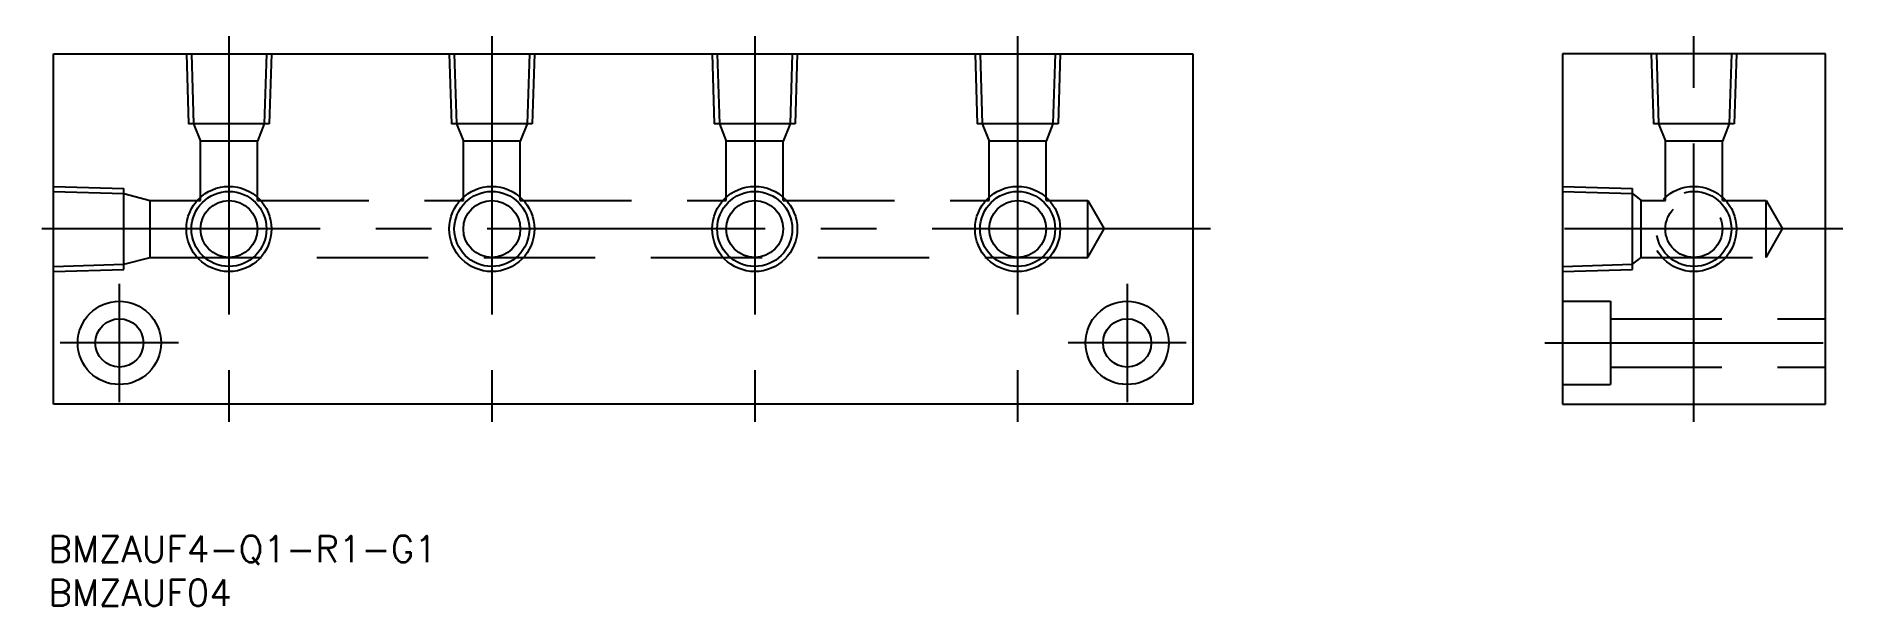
# Model space of a CAD drawing. Extents: x -2 to 204, y -23 to 42.
import ezdxf

# ---------------------------------------------------------------- set-up
doc = ezdxf.new("R2010")
doc.units = 0
doc.linetypes.add('CENTER', pattern=[50.8, 31.75, -6.35, 6.35, -6.35])
doc.linetypes.add('DASHED', pattern=[19.05, 12.7, -6.35])
doc.layers.get('0').update_dxf_attribs({"linetype": 'CONTINUOUS'})
doc.layers.add('CENTER', color=1, linetype='CONTINUOUS')
doc.styles.get("Standard").update_dxf_attribs({"font": 'txt.shx', "height": 3, "bigfont": 'bigfont.shx'})

# ---------------------------------------------------------------- blocks, each defined once
blk = doc.blocks.new('*U2')
at = {"color": 7, "linetype": 'CONTINUOUS'}
blk.add_text('BMZAUF04', height=3, dxfattribs=at).set_placement((-0.625, -23))
blk = doc.blocks.new('*U3')
at = {"color": 7, "linetype": 'CONTINUOUS'}
blk.add_text('BMZAUF4-Q1-R1-G1', height=3, dxfattribs=at).set_placement((-0.625, -18))

msp = doc.modelspace()

# ---------------------------------------------------------------- linework, layer by layer
at = {"color": 7, "linetype": 'CONTINUOUS'}
for p, q in [((0, 40), (130, 40)), ((0, 0), (0, 40)), ((130, 40), (130, 0)), ((202.17, 40), (172.17, 40)), ((172.17, 40), (172.17, 0)), ((202.17, 0), (202.17, 40)), ((130, 0), (0, 0)), ((172.17, 0), (202.17, 0))]:
    msp.add_line(p, q, dxfattribs=at)
at = {"color": 3, "linetype": 'DASHED'}
for p, q in [((15.14, 40), (15.39, 32)), ((15.72, 40), (15.97, 32)), ((24.28, 40), (24.03, 32)), ((24.86, 40), (24.61, 32)), ((45.14, 40), (45.39, 32)), ((45.72, 40), (45.97, 32)), ((54.28, 40), (54.03, 32)), ((54.86, 40), (54.61, 32)), ((75.14, 40), (75.39, 32)), ((75.72, 40), (75.97, 32)), ((84.28, 40), (84.03, 32)), ((84.86, 40), (84.61, 32)), ((105.14, 40), (105.39, 32)), ((105.72, 40), (105.97, 32)), ((114.28, 40), (114.03, 32)), ((114.86, 40), (114.61, 32)), ((182.31, 40), (182.56, 32)), ((182.89, 40), (183.14, 32)), ((191.45, 40), (191.2, 32)), ((192.03, 40), (191.78, 32)), ((24.61, 32), (15.39, 32)), ((15.97, 32), (16.75, 30)), ((24.03, 32), (23.25, 30)), ((54.61, 32), (45.39, 32)), ((45.97, 32), (46.75, 30)), ((54.03, 32), (53.25, 30)), ((84.61, 32), (75.39, 32)), ((75.97, 32), (76.75, 30)), ((84.03, 32), (83.25, 30)), ((114.61, 32), (105.39, 32)), ((105.97, 32), (106.75, 30)), ((114.03, 32), (113.25, 30)), ((191.78, 32), (182.56, 32)), ((183.14, 32), (183.92, 30)), ((191.2, 32), (190.42, 30)), ((23.25, 30), (16.75, 30)), ((16.75, 23.25), (16.75, 30)), ((23.25, 23.25), (23.25, 30)), ((46.75, 23.25), (46.75, 30)), ((53.25, 30), (46.75, 30)), ((53.25, 23.25), (53.25, 30)), ((83.25, 30), (76.75, 30)), ((76.75, 23.25), (76.75, 30)), ((83.25, 23.25), (83.25, 30)), ((113.25, 30), (106.75, 30)), ((106.75, 23.25), (106.75, 30)), ((113.25, 23.25), (113.25, 30)), ((183.92, 23.25), (183.92, 30)), ((190.42, 30), (183.92, 30)), ((190.42, 23.25), (190.42, 30)), ((0, 24.86), (8, 24.61)), ((172.17, 24.86), (180.17, 24.61)), ((0, 24.28), (8, 24.03)), ((8, 15.39), (8, 24.61)), ((8, 24.03), (11, 23.25)), ((11, 16.75), (11, 23.25)), ((11, 23.25), (16.75, 23.25)), ((23.25, 23.25), (46.75, 23.25)), ((53.25, 23.25), (76.75, 23.25)), ((83.25, 23.25), (106.75, 23.25)), ((113.25, 23.25), (118, 23.25)), ((113.25, 23.25), (118, 23.25)), ((118, 16.75), (118, 23.25)), ((118, 23.25), (119.88, 20)), ((172.17, 24.28), (180.17, 24.03)), ((180.17, 15.39), (180.17, 24.61)), ((180.17, 24.03), (181.17, 23.25)), ((181.17, 23.25), (183.92, 23.25)), ((181.17, 16.75), (181.17, 23.25)), ((190.42, 23.25), (195.42, 23.25)), ((195.42, 16.75), (195.42, 23.25)), ((195.42, 23.25), (197.3, 20)), ((118, 16.75), (119.88, 20)), ((195.42, 16.75), (197.3, 20)), ((8, 15.97), (11, 16.75)), ((11, 16.75), (118, 16.75)), ((180.17, 15.97), (181.17, 16.75)), ((181.17, 16.75), (195.42, 16.75)), ((0, 15.72), (8, 15.97)), ((0, 15.14), (8, 15.39)), ((172.17, 15.72), (180.17, 15.97)), ((172.17, 15.14), (180.17, 15.39)), ((172.17, 11.75), (177.67, 11.75)), ((177.67, 11.75), (177.67, 2.25)), ((177.67, 9.75), (202.17, 9.75)), ((177.67, 4.25), (202.17, 4.25)), ((172.17, 2.25), (177.67, 2.25))]:
    msp.add_line(p, q, dxfattribs=at)
at = {"color": 3, "linetype": 'CONTINUOUS'}
for centre in [(20, 20), (50, 20), (80, 20), (110, 20)]:
    msp.add_circle(centre, 4.86, dxfattribs=at)
at = {"color": 3, "linetype": 'DASHED'}
for radius in [4.86, 4.28, 3.25]:
    msp.add_circle((187.17, 20), radius, dxfattribs=at)
at = {"color": 7, "linetype": 'CONTINUOUS'}
for centre, radius in [((20, 20), 4.28), ((20, 20), 3.25), ((50, 20), 4.28), ((50, 20), 3.25), ((80, 20), 4.28), ((80, 20), 3.25), ((110, 20), 4.28), ((110, 20), 3.25), ((7.5, 7), 4.75), ((122.5, 7), 4.75), ((7.5, 7), 2.75), ((122.5, 7), 2.75)]:
    msp.add_circle(centre, radius, dxfattribs=at)
at = {"layer": 'CENTER', "color": 1, "linetype": 'CENTER'}
for p, q in [((20, 42), (20, -2)), ((50, 42), (50, -2)), ((80, 42), (80, -2)), ((110, 42), (110, -2)), ((187.17, -2), (187.17, 42)), ((132, 20), (-2, 20)), ((204.17, 20), (170.17, 20)), ((7.5, 0.25), (7.5, 13.75)), ((122.5, 13.75), (122.5, 0.25)), ((14.25, 7), (0.75, 7)), ((129.25, 7), (115.75, 7)), ((170.17, 7), (204.17, 7))]:
    msp.add_line(p, q, dxfattribs=at)

# ---------------------------------------------------------------- block references
at = {"color": 7, "linetype": 'CONTINUOUS'}
for name in ['*U3', '*U2']:
    msp.add_blockref(name, (0, 0), dxfattribs=at)

doc.saveas('drawing.dxf')
